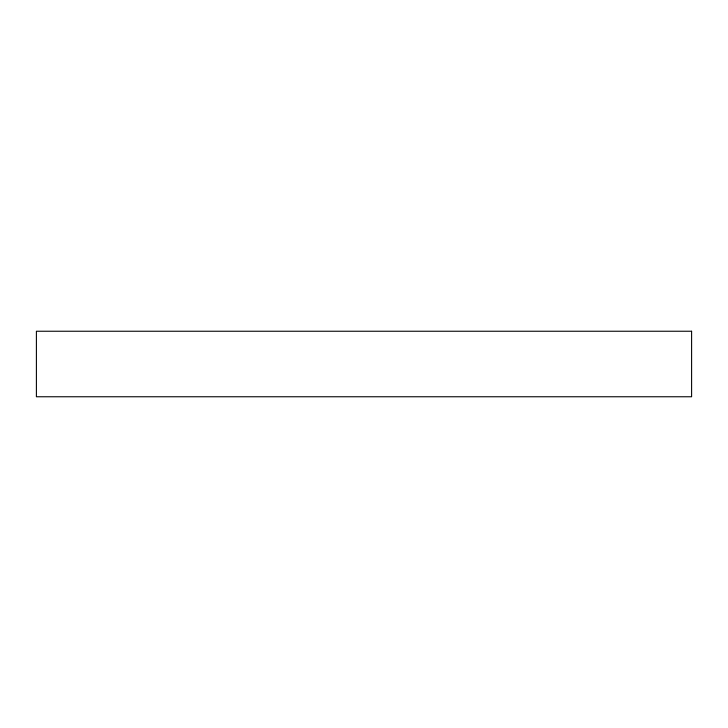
<?xml version="1.0" encoding="UTF-8"?>
<svg xmlns="http://www.w3.org/2000/svg" width="728" height="728" viewBox="0 0 728 728"><rect width="100%" height="100%" fill="white"/><g stroke="black" fill="none" stroke-linecap="round" stroke-linejoin="round"><path stroke-width="1.09" d="M691.6 331.24L36.4 331.24L36.4 396.76L691.6 396.76L691.6 331.24"/></g></svg>
